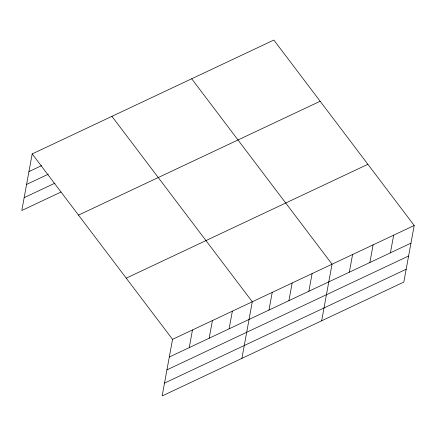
<?xml version="1.0" encoding="UTF-8"?>
<svg xmlns="http://www.w3.org/2000/svg" width="436" height="436" viewBox="0 0 436 436"><rect width="100%" height="100%" fill="white"/><g stroke="black" fill="none" stroke-linecap="round" stroke-linejoin="round"><path stroke-width="0.65" d="M32.188 153.919L172.547 339.35L162.159 395.943L403.812 282.081L414.2 225.494L273.841 40.058L32.188 153.919L21.8 210.506L61.067 192.004M189.24 347.623L192.483 329.959M209.176 338.227L212.419 320.564M229.113 328.837L232.355 311.173M241.909 358.37L252.291 301.777L111.932 116.341M268.985 310.05L272.228 292.387M288.921 300.655L292.164 282.991M308.862 291.264L312.1 273.601M321.654 320.792L332.036 264.205L191.677 78.769M349.334 272.189L352.577 254.526M369.875 262.516L373.118 244.852M390.416 252.836L393.659 235.173M28.945 171.582L41.633 165.604M26.585 184.428L48.336 174.177M24.16 197.661L54.969 183.142M78.507 215.112L320.16 101.256M126.227 278.157L367.88 164.301M172.547 339.35L414.2 225.494M169.304 357.013L410.957 243.157M166.95 369.859L408.603 256.003M164.519 383.097L406.172 269.241"/></g></svg>
